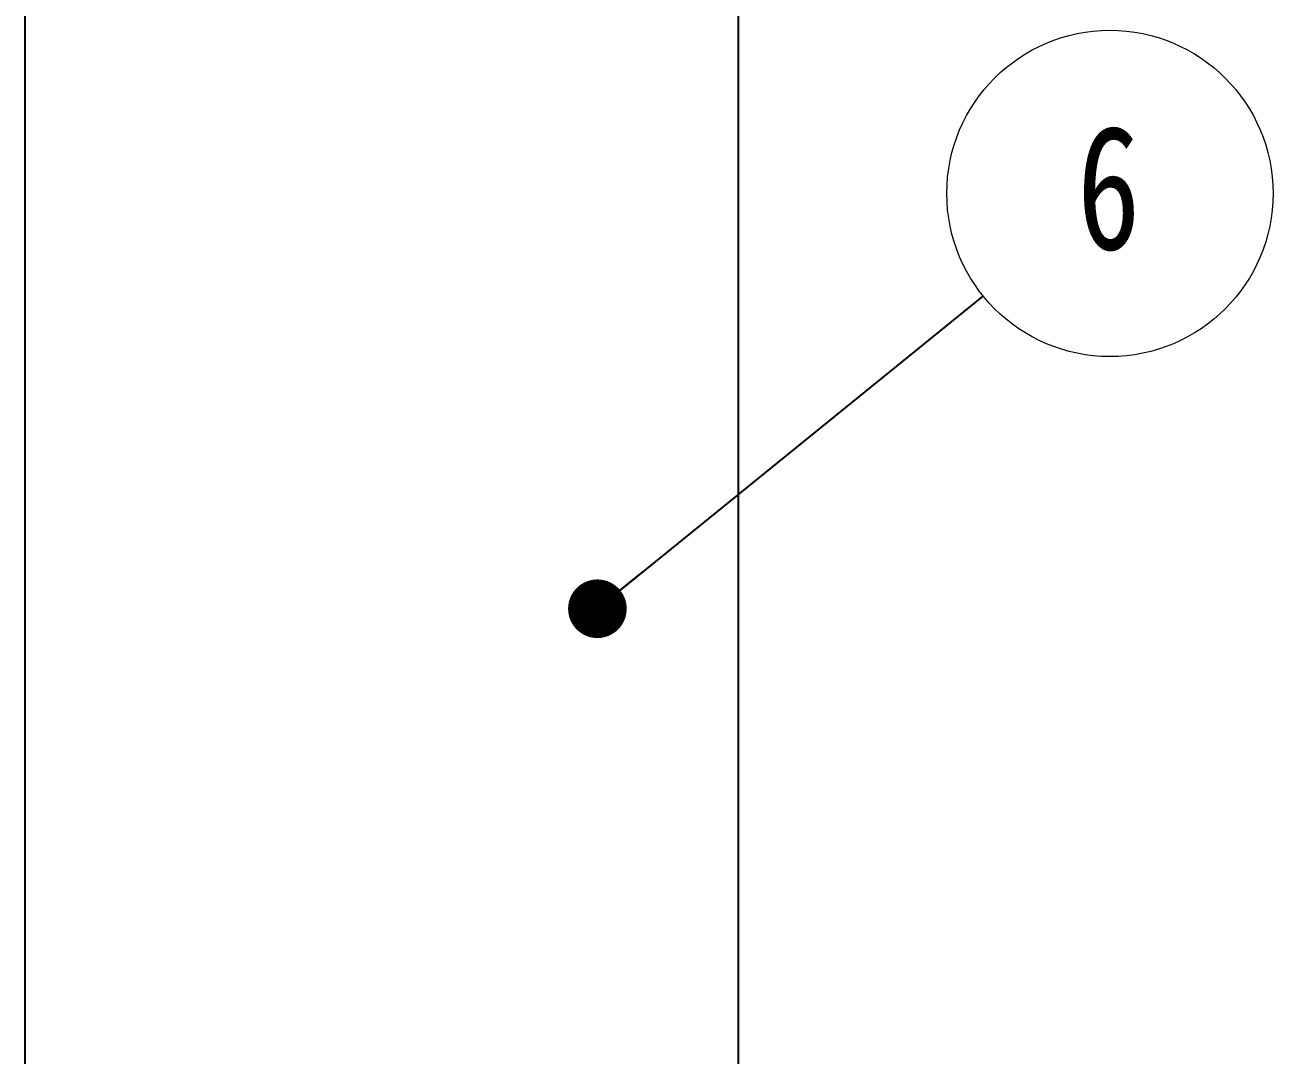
# Model space of a CAD drawing. Header units: millimetres. Extents: x 2 to 418, y 2 to 295.
# Drawn here: x 205.12 to 226.41, y 223.12 to 240.69 of the extents above; entities that cross this region are included whole.
import ezdxf

# ---------------------------------------------------------------- set-up
doc = ezdxf.new("R2010")
doc.units = ezdxf.units.MM
doc.styles.add('SLDTEXTSTYLE0', font='TXT', dxfattribs={"width": 0.75})
doc.dimstyles.new('SLDDIMSTYLE3', dxfattribs={"dimtxt": 0.18, "dimasz": 1, "dimexe": 0, "dimexo": 0.0625, "dimgap": 0, "dimtad": 0, "dimtih": 1, "dimtoh": 1, "dimdec": 0, "dimrnd": 1e-09, "dimzin": 0, "dimdsep": 46, "dimtxsty": 'Standard', "dimblk1": 'DOT', "dimblk2": 'DOT', "dimsah": 1, "dimcen": 0.09, "dimadec": 0, "dimazin": 0, "dimtfac": 1, "dimtdec": 0, "dimtofl": 0, "dimtmove": 0, "dimatfit": 3, "dimldrblk": 'DOT', "dimfxl": 1, "dimfrac": 2, "dimtolj": 1, "dimtzin": 0, "dimarcsym": 0})

# ---------------------------------------------------------------- blocks, each defined once
blk = doc.blocks.new('SW_NOTE_12')
at = {"color": 0, "linetype": 'Continuous', "lineweight": 0}
blk.add_circle((2.161, 1.751), 2.782, dxfattribs=at)
at = {"color": 0, "linetype": 'Continuous', "lineweight": 0, "insert": (2.14, 2.913), "char_height": 2.117, "attachment_point": 2, "style": 'SLDTEXTSTYLE0'}
blk.add_mtext('6', dxfattribs=at)
blk = doc.blocks.new('_DOT')
at = {"color": 0, "linetype": 'ByBlock', "lineweight": -2}
blk.add_line((-0.5, 0), (-1, 0), dxfattribs=at)
at = {"color": 0, "linetype": 'ByBlock', "const_width": 0.5}
blk.add_lwpolyline([(-0.25, 0, 1), (0.25, 0, 1)], format="xyb", close=True, dxfattribs=at)

msp = doc.modelspace()

# ---------------------------------------------------------------- linework, layer by layer
at = {"color": 7, "linetype": 'Continuous', "lineweight": 25}
for p, q in [((205.1184, 242.4791), (205.1184, 207.4552)), ((217.2906, 207.4639), (217.2906, 242.4791))]:
    msp.add_line(p, q, dxfattribs=at)

# ---------------------------------------------------------------- block references
at = {"color": 7, "linetype": 'Continuous', "lineweight": 0}
msp.add_blockref('SW_NOTE_12', (221.4634, 236.0625), dxfattribs=at)

# ---------------------------------------------------------------- leaders
msp.add_leader([(214.8824, 230.7306), (221.4634, 236.0625)], dimstyle='SLDDIMSTYLE3', dxfattribs=at)

doc.saveas('drawing.dxf')
